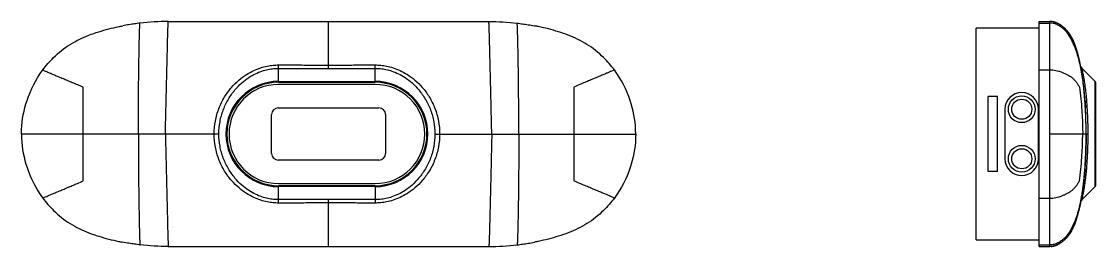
# Model space of a CAD drawing. Extents: x 12 to 460, y -119 to 203.
# Drawn here: x 67 to 147, y -65.9 to -49.1 of the extents above; entities that cross this region are included whole.
import ezdxf

# ---------------------------------------------------------------- set-up
doc = ezdxf.new("R2010")
doc.units = 0
doc.header["$LTSCALE"] = 16.335
doc.header["$MEASUREMENT"] = 0
doc.layers.get('0').update_dxf_attribs({"linetype": 'CONTINUOUS'})

msp = doc.modelspace()

# ---------------------------------------------------------------- linework, layer by layer
at = {"color": 7, "linetype": 'Continuous'}
for p, q in [((77.907, -49.091), (101.801, -49.091)), ((89.854, -52.594), (89.854, -49.091)), ((138.143, -65.391), (138.143, -49.591)), ((142.843, -49.591), (138.143, -49.591)), ((142.843, -65.891), (142.843, -49.091)), ((142.843, -49.091), (143.643, -49.091)), ((142.843, -49.217), (143.643, -49.217)), ((143.643, -65.891), (143.643, -49.091)), ((143.735, -49.094), (143.643, -49.091)), ((143.739, -49.094), (143.735, -49.094)), ((144.645, -49.517), (144.644, -49.516)), ((86.13, -53.632), (86.13, -52.339)), ((93.33, -53.632), (93.329, -52.339)), ((142.843, -52.711), (143.645, -52.711)), ((145.899, -52.237), (145.899, -52.234)), ((145.998, -52.749), (145.899, -52.237)), ((145.998, -52.751), (145.998, -52.749)), ((147.014, -53.561), (146.044, -52.591)), ((86.13, -53.561), (93.33, -53.561)), ((86.13, -53.632), (93.33, -53.632)), ((147.014, -61.42), (147.014, -53.561)), ((147.043, -53.632), (147.043, -61.349)), ((71.559, -60.996), (71.559, -53.985)), ((93.33, -53.791), (86.13, -53.791)), ((108.149, -53.985), (108.149, -60.996)), ((139.043, -60.291), (139.043, -54.691)), ((139.743, -54.691), (139.043, -54.691)), ((139.743, -60.291), (139.743, -54.691)), ((85.604, -58.941), (85.604, -56.041)), ((86.104, -55.541), (93.604, -55.541)), ((94.104, -56.041), (94.104, -58.941)), ((140.293, -55.643), (140.293, -59.341)), ((142.793, -59.341), (142.793, -55.643)), ((81.676, -57.491), (66.954, -57.491)), ((97.783, -57.491), (112.754, -57.491)), ((146.49, -57.491), (143.643, -57.491)), ((93.604, -59.441), (86.104, -59.441)), ((139.743, -60.291), (139.043, -60.291)), ((86.13, -61.191), (93.33, -61.191)), ((86.13, -62.643), (86.13, -61.349)), ((93.33, -61.349), (86.13, -61.349)), ((93.33, -61.42), (86.13, -61.42)), ((93.33, -61.349), (93.329, -62.642)), ((147.014, -61.42), (146.044, -62.39)), ((89.854, -65.891), (89.854, -62.387)), ((142.843, -62.27), (143.645, -62.271)), ((145.899, -62.744), (145.998, -62.232)), ((145.998, -62.231), (145.998, -62.232)), ((145.899, -62.744), (145.899, -62.747)), ((138.143, -65.391), (142.843, -65.391)), ((144.645, -65.464), (144.644, -65.465)), ((77.907, -65.891), (101.801, -65.891)), ((142.843, -65.764), (143.643, -65.764)), ((142.843, -65.891), (143.643, -65.891)), ((143.735, -65.887), (143.643, -65.891)), ((143.736, -65.887), (143.735, -65.887))]:
    msp.add_line(p, q, dxfattribs=at)
for centre, radius in [((141.543, -55.643), 1), ((141.543, -55.643), 0.75), ((141.543, -59.341), 1), ((141.543, -59.341), 0.75)]:
    msp.add_circle(centre, radius, dxfattribs=at)
for centre, radius, start, end in [((146.4, -52.241), 0.5, 201.78392, 225), ((146.398, -52.238), 0.5, 203.26815, 225), ((86.13, -57.491), 3.929, 90, 270), ((86.13, -57.491), 3.859, 90, 270), ((93.33, -57.491), 3.929, 270, 90), ((93.33, -57.491), 3.859, 270, 90), ((146.943, -53.632), 0.1, 0, 45), ((86.13, -57.491), 3.7, 90, 270), ((93.33, -57.491), 3.7, 270, 90), ((141.543, -55.643), 1.25, 0, 180), ((86.104, -56.041), 0.5, 90, 180), ((93.604, -56.041), 0.5, 0, 90), ((86.104, -58.941), 0.5, 180, 270), ((93.604, -58.941), 0.5, 270, 0), ((141.543, -59.341), 1.25, 180, 0), ((146.943, -61.349), 0.1, 315, 0), ((146.4, -62.741), 0.5, 135, 158.21608), ((146.398, -62.744), 0.5, 135.0003, 156.73222)]:
    msp.add_arc(centre, radius, start, end, dxfattribs=at)
for points, knots in [([(68.542, -52.712), (68.786, -52.382), (69.404, -51.673), (70.548, -50.755), (71.967, -50.078), (73.208, -49.702), (74, -49.518), (74.29, -49.458), (74.327, -49.451)], [0, 0, 0, 0, 1.22955, 2.809763, 4.362151, 5.915792, 6.690467, 6.803075, 6.803075, 6.803075, 6.803075]), ([(75.794, -49.217), (75.659, -49.233), (75.384, -49.269), (74.953, -49.334), (74.658, -49.387), (74.502, -49.417)], [0, 0, 0, 0, 0.408265, 0.832881, 1.307969, 1.307969, 1.307969, 1.307969]), ([(75.669, -57.491), (75.669, -57.104), (75.67, -56.332), (75.676, -55.174), (75.686, -54.02), (75.7, -52.875), (75.714, -51.929), (75.728, -51.186), (75.737, -50.734), (75.745, -50.384), (75.752, -50.138), (75.758, -49.908), (75.764, -49.728), (75.768, -49.596), (75.772, -49.508), (75.775, -49.428), (75.778, -49.368), (75.781, -49.326), (75.783, -49.299), (75.785, -49.275), (75.786, -49.255), (75.788, -49.24), (75.79, -49.228), (75.792, -49.221), (75.793, -49.218), (75.794, -49.217), (75.794, -49.217)], [0, 0, 0, 0, 1.159588, 2.317229, 3.472239, 4.621583, 5.754056, 6.309419, 6.850855, 7.110811, 7.358654, 7.590139, 7.801214, 7.897703, 7.986712, 8.066834, 8.136531, 8.166972, 8.194171, 8.217886, 8.237874, 8.253897, 8.265719, 8.273138, 8.275195, 8.276337, 8.276337, 8.276337, 8.276337]), ([(77.683, -57.491), (77.692, -57.098), (77.711, -56.314), (77.739, -55.138), (77.767, -53.967), (77.795, -52.803), (77.819, -51.841), (77.837, -51.082), (77.849, -50.619), (77.858, -50.264), (77.865, -50.016), (77.872, -49.788), (77.878, -49.61), (77.883, -49.48), (77.886, -49.393), (77.889, -49.313), (77.892, -49.252), (77.895, -49.208), (77.896, -49.179), (77.898, -49.154), (77.9, -49.133), (77.902, -49.115), (77.903, -49.103), (77.905, -49.095), (77.906, -49.091), (77.907, -49.091), (77.907, -49.091)], [0, 0, 0, 0, 1.178103, 2.354016, 3.52793, 4.693164, 5.844424, 6.415713, 6.970175, 7.233747, 7.482735, 7.71276, 7.920434, 8.014911, 8.102635, 8.183004, 8.254529, 8.286411, 8.315273, 8.340734, 8.362416, 8.379936, 8.3929, 8.400936, 8.403042, 8.404054, 8.404054, 8.404054, 8.404054]), ([(102.025, -57.491), (102.016, -57.098), (101.997, -56.314), (101.969, -55.138), (101.941, -53.967), (101.913, -52.803), (101.89, -51.841), (101.871, -51.082), (101.86, -50.619), (101.85, -50.264), (101.844, -50.016), (101.837, -49.788), (101.831, -49.61), (101.826, -49.48), (101.822, -49.393), (101.819, -49.313), (101.816, -49.252), (101.814, -49.208), (101.812, -49.179), (101.81, -49.154), (101.809, -49.133), (101.807, -49.115), (101.805, -49.103), (101.804, -49.095), (101.803, -49.091), (101.802, -49.091), (101.801, -49.091)], [0, 0, 0, 0, 1.178103, 2.354016, 3.52793, 4.693164, 5.844424, 6.415713, 6.970175, 7.233747, 7.482735, 7.71276, 7.920434, 8.014911, 8.102635, 8.183004, 8.254529, 8.286411, 8.315273, 8.340734, 8.362416, 8.379936, 8.3929, 8.400936, 8.403042, 8.404054, 8.404054, 8.404054, 8.404054]), ([(103.914, -49.217), (104.049, -49.233), (104.325, -49.269), (104.756, -49.334), (105.051, -49.387), (105.206, -49.417)], [0, 0, 0, 0, 0.408265, 0.832881, 1.307969, 1.307969, 1.307969, 1.307969]), ([(104.039, -57.491), (104.039, -57.104), (104.038, -56.332), (104.032, -55.174), (104.022, -54.02), (104.009, -52.875), (103.994, -51.929), (103.98, -51.186), (103.971, -50.734), (103.963, -50.384), (103.957, -50.138), (103.95, -49.908), (103.945, -49.728), (103.94, -49.596), (103.937, -49.508), (103.933, -49.428), (103.93, -49.368), (103.927, -49.326), (103.926, -49.299), (103.924, -49.275), (103.922, -49.255), (103.92, -49.24), (103.918, -49.228), (103.917, -49.221), (103.915, -49.218), (103.914, -49.217), (103.914, -49.217)], [0, 0, 0, 0, 1.159588, 2.317229, 3.472239, 4.621583, 5.754056, 6.309419, 6.850855, 7.110811, 7.358654, 7.590139, 7.801214, 7.897703, 7.986712, 8.066834, 8.136531, 8.166972, 8.194171, 8.217886, 8.237874, 8.253897, 8.265719, 8.273138, 8.275195, 8.276337, 8.276337, 8.276337, 8.276337]), ([(111.166, -52.712), (110.922, -52.382), (110.304, -51.673), (109.16, -50.755), (107.741, -50.078), (106.501, -49.702), (105.708, -49.518), (105.418, -49.458), (105.382, -49.451)], [0, 0, 0, 0, 1.22955, 2.809763, 4.362151, 5.915792, 6.690467, 6.803075, 6.803075, 6.803075, 6.803075]), ([(146.343, -57.491), (146.343, -57.104), (146.329, -56.331), (146.271, -55.173), (146.17, -54.017), (146.018, -52.867), (145.815, -51.919), (145.581, -51.178), (145.363, -50.637), (145.13, -50.209), (144.9, -49.898), (144.703, -49.686), (144.482, -49.499), (144.231, -49.346), (143.949, -49.242), (143.747, -49.217), (143.643, -49.217)], [0, 0, 0, 0, 1.159768, 2.318914, 3.47837, 4.638555, 5.798571, 6.381311, 6.966466, 7.548189, 7.83668, 8.124656, 8.413834, 8.704437, 8.999757, 9.30953, 9.30953, 9.30953, 9.30953]), ([(144.644, -49.516), (144.591, -49.472), (144.458, -49.37), (144.228, -49.231), (143.995, -49.138), (143.829, -49.104), (143.759, -49.096), (143.739, -49.094)], [0, 0, 0, 0, 0.207178, 0.503444, 0.802242, 0.953775, 1.012787, 1.012787, 1.012787, 1.012787]), ([(144.644, -49.516), (144.591, -49.472), (144.475, -49.383), (144.292, -49.269), (144.1, -49.178), (143.916, -49.119), (143.795, -49.099), (143.739, -49.094)], [0, 0, 0, 0, 0.209138, 0.435292, 0.645982, 0.846527, 1.013129, 1.013129, 1.013129, 1.013129]), ([(143.931, -49.127), (143.922, -49.125), (143.859, -49.109), (143.795, -49.099), (143.739, -49.094)], [0, 0, 0, 0, 0.0281981, 0.1948004, 0.1948004, 0.1948004, 0.1948004]), ([(145.086, -49.988), (145.088, -49.986), (145.078, -49.98), (145.075, -49.971), (145.065, -49.959), (145.054, -49.945), (145.042, -49.929), (145.028, -49.911), (145.014, -49.893), (144.998, -49.874), (144.981, -49.853), (144.964, -49.833), (144.945, -49.811), (144.926, -49.79), (144.906, -49.767), (144.885, -49.745), (144.864, -49.722), (144.841, -49.699), (144.818, -49.675), (144.794, -49.651), (144.769, -49.627), (144.743, -49.603), (144.716, -49.579), (144.688, -49.554), (144.664, -49.533), (144.65, -49.521), (144.645, -49.517)], [0, 0, 0, 0, 0.0078402, 0.019556, 0.0347648, 0.0527904, 0.0730992, 0.0952797, 0.119018, 0.1440771, 0.1702841, 0.1975138, 0.2256775, 0.2547142, 0.2845853, 0.3152705, 0.346759, 0.3790494, 0.4121424, 0.446043, 0.4807604, 0.5163054, 0.5526888, 0.5899533, 0.6284019, 0.6466814, 0.6466814, 0.6466814, 0.6466814]), ([(145.899, -52.234), (145.898, -52.23), (145.856, -52.034), (145.764, -51.645), (145.598, -51.074), (145.421, -50.611), (145.244, -50.258), (145.092, -50.008), (144.915, -49.777), (144.761, -49.617), (144.667, -49.535), (144.645, -49.517)], [0, 0, 0, 0, 0.012526, 0.602771, 1.198488, 1.793807, 2.088855, 2.381057, 2.670938, 2.960658, 3.045017, 3.045017, 3.045017, 3.045017]), ([(145.539, -50.901), (145.539, -50.901), (145.539, -50.9), (145.539, -50.898), (145.538, -50.896), (145.537, -50.893), (145.536, -50.89), (145.535, -50.887), (145.534, -50.884), (145.533, -50.881), (145.531, -50.877), (145.53, -50.873), (145.528, -50.869), (145.527, -50.864), (145.525, -50.858), (145.522, -50.851), (145.519, -50.841), (145.513, -50.827), (145.505, -50.805), (145.492, -50.768), (145.471, -50.713), (145.443, -50.641), (145.409, -50.56), (145.37, -50.474), (145.328, -50.386), (145.281, -50.296), (145.232, -50.209), (145.187, -50.134), (145.151, -50.08), (145.129, -50.048), (145.117, -50.03), (145.109, -50.018), (145.103, -50.01), (145.098, -50.004), (145.094, -49.999), (145.091, -49.994), (145.088, -49.99), (145.086, -49.987), (145.083, -49.984), (145.082, -49.982), (145.08, -49.979), (145.078, -49.977), (145.077, -49.976), (145.077, -49.975)], [0, 0, 0, 0, 0.000001, 0.002224, 0.004936, 0.008673, 0.011022, 0.013765, 0.016982, 0.020692, 0.02459, 0.028726, 0.033245, 0.038355, 0.044375, 0.051835, 0.061717, 0.075717, 0.096978, 0.132703, 0.193318, 0.27436, 0.363204, 0.456959, 0.555784, 0.658084, 0.761099, 0.856154, 0.919646, 0.953422, 0.973099, 0.98626, 0.995884, 1.003473, 1.009883, 1.015577, 1.020523, 1.024568, 1.027937, 1.030785, 1.03322, 1.037146, 1.038433, 1.038433, 1.038433, 1.038433]), ([(145.899, -52.234), (145.899, -52.234), (145.885, -52.167), (145.858, -52.047), (145.819, -51.881), (145.784, -51.741), (145.754, -51.621), (145.726, -51.517), (145.7, -51.423), (145.676, -51.337), (145.652, -51.255), (145.628, -51.175), (145.605, -51.098), (145.581, -51.024), (145.559, -50.959), (145.545, -50.918), (145.539, -50.9), (145.539, -50.898)], [0, 0, 0, 0, 0.002471, 0.202655, 0.371301, 0.513838, 0.635752, 0.741791, 0.837189, 0.926236, 1.011393, 1.09412, 1.175104, 1.253754, 1.325481, 1.381014, 1.384444, 1.384444, 1.384444, 1.384444]), ([(66.961, -57.168), (66.992, -56.427), (67.293, -54.841), (68.034, -53.396), (68.542, -52.711)], [0, 0, 0, 0, 2.222715, 4.779744, 4.779744, 4.779744, 4.779744]), ([(68.542, -52.711), (68.553, -52.706), (68.59, -52.707), (68.638, -52.772), (68.769, -52.795), (68.931, -52.88), (69.151, -52.967), (69.411, -53.079), (69.717, -53.208), (69.937, -53.3), (70.055, -53.35)], [0, 0, 0, 0, 0.035032, 0.098049, 0.225159, 0.41305, 0.649644, 0.932614, 1.263082, 1.646904, 1.646904, 1.646904, 1.646904]), ([(81.323, -57.491), (81.323, -57.166), (81.383, -56.516), (81.648, -55.578), (82.063, -54.732), (82.581, -54.022), (83.139, -53.467), (83.702, -53.051), (84.25, -52.751), (84.771, -52.546), (85.258, -52.419), (85.707, -52.352), (85.994, -52.339), (86.13, -52.339)], [0, 0, 0, 0, 0.974092, 1.945765, 2.906741, 3.788066, 4.567486, 5.259775, 5.880257, 6.437177, 6.936595, 7.386283, 7.796169, 7.796169, 7.796169, 7.796169]), ([(81.676, -57.491), (81.676, -57.186), (81.731, -56.576), (81.974, -55.694), (82.356, -54.893), (82.832, -54.218), (83.348, -53.685), (83.869, -53.284), (84.378, -52.992), (84.863, -52.793), (85.316, -52.669), (85.735, -52.604), (86.002, -52.591), (86.13, -52.591)], [0, 0, 0, 0, 0.913591, 1.826273, 2.73063, 3.56095, 4.294965, 4.945748, 5.527663, 6.048753, 6.515217, 6.934797, 7.317072, 7.317072, 7.317072, 7.317072]), ([(86.13, -52.339), (86.549, -52.339), (87.381, -52.34), (88.623, -52.341), (89.445, -52.341), (89.854, -52.341)], [0, 0, 0, 0, 1.256301, 2.497595, 3.724035, 3.724035, 3.724035, 3.724035]), ([(86.13, -52.591), (86.549, -52.592), (87.381, -52.592), (88.623, -52.594), (89.445, -52.594), (89.854, -52.594)], [0, 0, 0, 0, 1.256239, 2.497644, 3.724362, 3.724362, 3.724362, 3.724362]), ([(89.854, -52.341), (90.236, -52.341), (91.004, -52.341), (92.162, -52.34), (92.939, -52.339), (93.329, -52.339)], [0, 0, 0, 0, 1.145402, 2.303801, 3.475287, 3.475287, 3.475287, 3.475287]), ([(89.854, -52.594), (90.236, -52.594), (91.004, -52.594), (92.163, -52.593), (92.939, -52.592), (93.33, -52.591)], [0, 0, 0, 0, 1.145666, 2.304185, 3.47564, 3.47564, 3.47564, 3.47564]), ([(93.329, -52.339), (93.466, -52.339), (93.753, -52.352), (94.201, -52.419), (94.688, -52.546), (95.209, -52.751), (95.757, -53.051), (96.319, -53.466), (96.878, -54.021), (97.395, -54.73), (97.811, -55.577), (98.077, -56.515), (98.137, -57.166), (98.137, -57.491)], [0, 0, 0, 0, 0.409787, 0.859241, 1.358332, 1.914912, 2.535045, 3.226858, 4.005635, 4.886465, 5.848822, 6.821829, 7.796135, 7.796135, 7.796135, 7.796135]), ([(93.33, -52.591), (93.457, -52.591), (93.725, -52.604), (94.143, -52.669), (94.596, -52.793), (95.081, -52.992), (95.59, -53.283), (96.111, -53.684), (96.626, -54.216), (97.102, -54.892), (97.485, -55.693), (97.728, -56.575), (97.783, -57.186), (97.783, -57.491)], [0, 0, 0, 0, 0.382192, 0.801565, 1.26773, 1.788497, 2.370066, 3.020368, 3.75375, 4.583617, 5.489319, 6.403284, 7.317045, 7.317045, 7.317045, 7.317045]), ([(111.166, -52.711), (111.156, -52.706), (111.118, -52.707), (111.07, -52.772), (110.939, -52.795), (110.778, -52.88), (110.558, -52.967), (110.298, -53.079), (109.991, -53.208), (109.772, -53.3), (109.654, -53.35)], [0, 0, 0, 0, 0.035032, 0.098049, 0.225159, 0.41305, 0.649644, 0.932614, 1.263082, 1.646904, 1.646904, 1.646904, 1.646904]), ([(112.747, -57.168), (112.716, -56.427), (112.416, -54.841), (111.674, -53.396), (111.166, -52.711)], [0, 0, 0, 0, 2.222715, 4.779744, 4.779744, 4.779744, 4.779744]), ([(143.645, -52.711), (143.713, -52.705), (143.859, -52.703), (144.076, -52.751), (144.306, -52.79), (144.529, -52.868), (144.748, -52.96), (144.962, -53.071), (145.169, -53.198), (145.3, -53.296), (145.362, -53.35)], [0, 0, 0, 0, 0.205759, 0.43333, 0.666594, 0.902912, 1.139978, 1.379932, 1.624166, 1.869592, 1.869592, 1.869592, 1.869592]), ([(146.343, -57.491), (146.343, -57.098), (146.331, -56.313), (146.275, -55.136), (146.176, -53.963), (146.071, -53.169), (146.001, -52.767), (145.998, -52.751)], [0, 0, 0, 0, 1.177921, 2.354869, 3.532803, 4.708635, 4.757192, 4.757192, 4.757192, 4.757192]), ([(146.233, -54.635), (146.233, -54.635), (146.233, -54.639), (146.232, -54.621), (146.231, -54.613), (146.229, -54.592), (146.227, -54.569), (146.225, -54.541), (146.222, -54.509), (146.219, -54.473), (146.215, -54.434), (146.211, -54.39), (146.207, -54.342), (146.202, -54.291), (146.196, -54.236), (146.19, -54.176), (146.184, -54.113), (146.177, -54.045), (146.169, -53.973), (146.16, -53.896), (146.151, -53.813), (146.14, -53.723), (146.128, -53.625), (146.114, -53.516), (146.098, -53.394), (146.078, -53.254), (146.054, -53.093), (146.028, -52.922), (146.008, -52.806), (145.998, -52.751)], [0, 0, 0, 0, 0.00006, 0.009364, 0.022896, 0.041692, 0.065226, 0.093145, 0.125228, 0.161352, 0.201398, 0.245311, 0.293081, 0.344726, 0.400291, 0.459833, 0.523429, 0.59131, 0.663825, 0.741206, 0.824241, 0.914134, 1.012432, 1.121196, 1.243251, 1.382526, 1.543889, 1.733496, 1.899699, 1.899699, 1.899699, 1.899699]), ([(146.074, -52.733), (146.07, -52.714), (146.061, -52.672), (146.052, -52.631), (146.048, -52.61)], [0, 0, 0, 0, 0.0606097, 0.1260688, 0.1260688, 0.1260688, 0.1260688]), ([(146.361, -54.622), (146.347, -54.483), (146.312, -54.168), (146.252, -53.722), (146.187, -53.318), (146.133, -53.024), (146.1, -52.863), (146.087, -52.797)], [0, 0, 0, 0, 0.418325, 0.949899, 1.351774, 1.644985, 1.846247, 1.846247, 1.846247, 1.846247]), ([(70.055, -53.35), (70.162, -53.395), (70.39, -53.492), (70.749, -53.643), (71.142, -53.809), (71.416, -53.925), (71.559, -53.985)], [0, 0, 0, 0, 0.351074, 0.740671, 1.168115, 1.633028, 1.633028, 1.633028, 1.633028]), ([(109.654, -53.35), (109.546, -53.395), (109.319, -53.492), (108.96, -53.643), (108.566, -53.809), (108.292, -53.925), (108.149, -53.985)], [0, 0, 0, 0, 0.351074, 0.740671, 1.168115, 1.633028, 1.633028, 1.633028, 1.633028]), ([(145.362, -53.35), (145.38, -53.365), (145.462, -53.439), (145.591, -53.581), (145.733, -53.78), (145.81, -53.917), (145.845, -53.985)], [0, 0, 0, 0, 0.0700848, 0.3316431, 0.5733298, 0.8028746, 0.8028746, 0.8028746, 0.8028746]), ([(145.845, -53.985), (145.928, -54.565), (146.029, -55.639), (146.079, -56.716), (146.085, -57.208)], [0, 0, 0, 0, 1.757745, 3.232846, 3.232846, 3.232846, 3.232846]), ([(146.279, -55.259), (146.268, -55.08), (146.253, -54.872), (146.236, -54.664), (146.233, -54.635)], [0, 0, 0, 0, 0.5374202, 0.6256617, 0.6256617, 0.6256617, 0.6256617]), ([(146.325, -56.277), (146.318, -56.047), (146.304, -55.707), (146.285, -55.368), (146.279, -55.259)], [0, 0, 0, 0, 0.692461, 1.019437, 1.019437, 1.019437, 1.019437]), ([(146.49, -57.491), (146.49, -57.187), (146.482, -56.59), (146.448, -55.721), (146.403, -55.069), (146.369, -54.709), (146.361, -54.622)], [0, 0, 0, 0, 0.909984, 1.790628, 2.608837, 2.872698, 2.872698, 2.872698, 2.872698]), ([(146.343, -57.491), (146.343, -57.167), (146.339, -56.785), (146.329, -56.402), (146.327, -56.343)], [0, 0, 0, 0, 0.970042, 1.147568, 1.147568, 1.147568, 1.147568]), ([(75.669, -57.491), (75.669, -57.877), (75.67, -58.65), (75.676, -59.807), (75.686, -60.961), (75.7, -62.106), (75.714, -63.052), (75.728, -63.795), (75.737, -64.247), (75.745, -64.597), (75.752, -64.843), (75.758, -65.073), (75.764, -65.253), (75.768, -65.385), (75.772, -65.473), (75.775, -65.553), (75.778, -65.613), (75.781, -65.655), (75.783, -65.682), (75.785, -65.706), (75.786, -65.726), (75.788, -65.742), (75.79, -65.753), (75.792, -65.76), (75.793, -65.763), (75.794, -65.764), (75.794, -65.764)], [0, 0, 0, 0, 1.159588, 2.317229, 3.472239, 4.621583, 5.754056, 6.309419, 6.850855, 7.110811, 7.358654, 7.590139, 7.801214, 7.897703, 7.986712, 8.066834, 8.136531, 8.166972, 8.194171, 8.217886, 8.237874, 8.253897, 8.265719, 8.273138, 8.275195, 8.276337, 8.276337, 8.276337, 8.276337]), ([(77.683, -57.491), (77.692, -57.883), (77.711, -58.668), (77.739, -59.843), (77.767, -61.015), (77.795, -62.178), (77.819, -63.14), (77.837, -63.899), (77.849, -64.362), (77.858, -64.717), (77.865, -64.965), (77.872, -65.194), (77.878, -65.371), (77.883, -65.501), (77.886, -65.588), (77.889, -65.668), (77.892, -65.729), (77.895, -65.773), (77.896, -65.802), (77.898, -65.827), (77.9, -65.849), (77.902, -65.866), (77.903, -65.879), (77.905, -65.886), (77.906, -65.89), (77.907, -65.891), (77.907, -65.891)], [0, 0, 0, 0, 1.178103, 2.354016, 3.52793, 4.693164, 5.844424, 6.415713, 6.970175, 7.233747, 7.482735, 7.71276, 7.920434, 8.014911, 8.102635, 8.183004, 8.254529, 8.286411, 8.315273, 8.340734, 8.362416, 8.379936, 8.3929, 8.400936, 8.403042, 8.404054, 8.404054, 8.404054, 8.404054]), ([(86.13, -62.643), (85.994, -62.643), (85.707, -62.629), (85.259, -62.563), (84.773, -62.435), (84.251, -62.231), (83.704, -61.931), (83.141, -61.516), (82.583, -60.962), (82.065, -60.253), (81.649, -59.406), (81.383, -58.467), (81.323, -57.816), (81.323, -57.491)], [0, 0, 0, 0, 0.40956, 0.858795, 1.357683, 1.914078, 2.534045, 3.2257, 4.004392, 4.885208, 5.847127, 6.820427, 7.79616, 7.79616, 7.79616, 7.79616]), ([(86.13, -62.39), (86.003, -62.39), (85.735, -62.377), (85.317, -62.312), (84.864, -62.189), (84.379, -61.99), (83.871, -61.699), (83.35, -61.298), (82.835, -60.766), (82.358, -60.091), (81.975, -59.29), (81.731, -58.407), (81.676, -57.796), (81.676, -57.491)], [0, 0, 0, 0, 0.381972, 0.80113, 1.267097, 1.78769, 2.369115, 3.019295, 3.75262, 4.582467, 5.487722, 6.401936, 7.317065, 7.317065, 7.317065, 7.317065]), ([(98.137, -57.491), (98.137, -57.815), (98.077, -58.464), (97.812, -59.401), (97.397, -60.248), (96.88, -60.958), (96.322, -61.513), (95.759, -61.929), (95.211, -62.23), (94.689, -62.435), (94.202, -62.562), (93.753, -62.629), (93.466, -62.643), (93.329, -62.642)], [0, 0, 0, 0, 0.972661, 1.944034, 2.905444, 3.786792, 4.5663, 5.258742, 5.879394, 6.4365, 6.936122, 7.38603, 7.796144, 7.796144, 7.796144, 7.796144]), ([(97.783, -57.491), (97.783, -57.795), (97.729, -58.404), (97.486, -59.286), (97.104, -60.087), (96.628, -60.763), (96.113, -61.295), (95.592, -61.697), (95.083, -61.989), (94.597, -62.188), (94.144, -62.312), (93.725, -62.377), (93.457, -62.39), (93.33, -62.39)], [0, 0, 0, 0, 0.91222, 1.824647, 2.729447, 3.559796, 4.29387, 4.944772, 5.526834, 6.048098, 6.51476, 6.934556, 7.317053, 7.317053, 7.317053, 7.317053]), ([(102.025, -57.491), (102.016, -57.883), (101.997, -58.668), (101.969, -59.843), (101.941, -61.015), (101.913, -62.178), (101.89, -63.14), (101.871, -63.899), (101.86, -64.362), (101.85, -64.717), (101.844, -64.965), (101.837, -65.194), (101.831, -65.371), (101.826, -65.501), (101.822, -65.588), (101.819, -65.668), (101.816, -65.729), (101.814, -65.773), (101.812, -65.802), (101.81, -65.827), (101.809, -65.849), (101.807, -65.866), (101.805, -65.879), (101.804, -65.886), (101.803, -65.89), (101.802, -65.891), (101.801, -65.891)], [0, 0, 0, 0, 1.178103, 2.354016, 3.52793, 4.693164, 5.844424, 6.415713, 6.970175, 7.233747, 7.482735, 7.71276, 7.920434, 8.014911, 8.102635, 8.183004, 8.254529, 8.286411, 8.315273, 8.340734, 8.362416, 8.379936, 8.3929, 8.400936, 8.403042, 8.404054, 8.404054, 8.404054, 8.404054]), ([(104.039, -57.491), (104.039, -57.877), (104.038, -58.65), (104.032, -59.807), (104.022, -60.961), (104.009, -62.106), (103.994, -63.052), (103.98, -63.795), (103.971, -64.247), (103.963, -64.597), (103.957, -64.843), (103.95, -65.073), (103.945, -65.253), (103.94, -65.385), (103.937, -65.473), (103.933, -65.553), (103.93, -65.613), (103.927, -65.655), (103.926, -65.682), (103.924, -65.706), (103.922, -65.726), (103.92, -65.742), (103.918, -65.753), (103.917, -65.76), (103.915, -65.763), (103.914, -65.764), (103.914, -65.764)], [0, 0, 0, 0, 1.159588, 2.317229, 3.472239, 4.621583, 5.754056, 6.309419, 6.850855, 7.110811, 7.358654, 7.590139, 7.801214, 7.897703, 7.986712, 8.066834, 8.136531, 8.166972, 8.194171, 8.217886, 8.237874, 8.253897, 8.265719, 8.273138, 8.275195, 8.276337, 8.276337, 8.276337, 8.276337]), ([(146.343, -57.491), (146.343, -57.877), (146.329, -58.65), (146.271, -59.808), (146.17, -60.964), (146.018, -62.114), (145.815, -63.062), (145.581, -63.803), (145.363, -64.344), (145.13, -64.772), (144.9, -65.083), (144.703, -65.296), (144.482, -65.483), (144.231, -65.635), (143.949, -65.74), (143.747, -65.764), (143.643, -65.764)], [0, 0, 0, 0, 1.159768, 2.318914, 3.47837, 4.638555, 5.798571, 6.381311, 6.966466, 7.548189, 7.83668, 8.124656, 8.413834, 8.704437, 8.999757, 9.30953, 9.30953, 9.30953, 9.30953]), ([(146.343, -57.491), (146.343, -57.883), (146.331, -58.668), (146.275, -59.845), (146.176, -61.018), (146.071, -61.812), (146.001, -62.215), (145.998, -62.231)], [0, 0, 0, 0, 1.177921, 2.354869, 3.532803, 4.708635, 4.758128, 4.758128, 4.758128, 4.758128]), ([(146.327, -58.638), (146.329, -58.58), (146.339, -58.197), (146.343, -57.815), (146.343, -57.491)], [0, 0, 0, 0, 0.176322, 1.147985, 1.147985, 1.147985, 1.147985]), ([(146.361, -60.359), (146.369, -60.273), (146.403, -59.915), (146.448, -59.263), (146.482, -58.392), (146.49, -57.794), (146.49, -57.491)], [0, 0, 0, 0, 0.260457, 1.079217, 1.961231, 2.872736, 2.872736, 2.872736, 2.872736]), ([(66.961, -57.814), (66.992, -58.554), (67.293, -60.141), (68.034, -61.585), (68.542, -62.27)], [0, 0, 0, 0, 2.222715, 4.779744, 4.779744, 4.779744, 4.779744]), ([(112.747, -57.814), (112.716, -58.554), (112.416, -60.141), (111.674, -61.585), (111.166, -62.27)], [0, 0, 0, 0, 2.222715, 4.779744, 4.779744, 4.779744, 4.779744]), ([(145.845, -60.996), (145.928, -60.416), (146.029, -59.342), (146.079, -58.265), (146.085, -57.773)], [0, 0, 0, 0, 1.757745, 3.232846, 3.232846, 3.232846, 3.232846]), ([(146.279, -59.722), (146.285, -59.615), (146.304, -59.275), (146.318, -58.935), (146.325, -58.703)], [0, 0, 0, 0, 0.324245, 1.020267, 1.020267, 1.020267, 1.020267]), ([(146.233, -60.346), (146.235, -60.318), (146.253, -60.11), (146.268, -59.902), (146.279, -59.722)], [0, 0, 0, 0, 0.0846376, 0.6253424, 0.6253424, 0.6253424, 0.6253424]), ([(145.998, -62.231), (146.006, -62.185), (146.025, -62.073), (146.052, -61.903), (146.078, -61.73), (146.099, -61.581), (146.116, -61.453), (146.13, -61.341), (146.142, -61.242), (146.153, -61.151), (146.162, -61.068), (146.171, -60.991), (146.178, -60.918), (146.186, -60.85), (146.192, -60.787), (146.198, -60.727), (146.204, -60.671), (146.209, -60.619), (146.213, -60.571), (146.217, -60.528), (146.221, -60.488), (146.224, -60.453), (146.226, -60.423), (146.229, -60.397), (146.23, -60.376), (146.233, -60.36), (146.231, -60.353), (146.234, -60.346), (146.233, -60.346)], [0, 0, 0, 0, 0.139439, 0.341302, 0.517183, 0.664866, 0.79188, 0.903437, 1.003173, 1.093691, 1.176934, 1.254403, 1.327009, 1.395163, 1.459309, 1.519482, 1.575639, 1.627733, 1.675715, 1.719522, 1.75907, 1.79424, 1.824892, 1.850894, 1.87198, 1.887694, 1.897343, 1.900122, 1.900122, 1.900122, 1.900122]), ([(146.087, -62.185), (146.1, -62.119), (146.132, -61.958), (146.186, -61.664), (146.252, -61.261), (146.312, -60.814), (146.347, -60.499), (146.361, -60.359)], [0, 0, 0, 0, 0.200898, 0.493634, 0.894859, 1.425611, 1.846609, 1.846609, 1.846609, 1.846609]), ([(68.542, -62.27), (68.553, -62.275), (68.59, -62.274), (68.638, -62.209), (68.769, -62.186), (68.931, -62.101), (69.151, -62.014), (69.411, -61.902), (69.717, -61.773), (69.937, -61.681), (70.055, -61.631)], [0, 0, 0, 0, 0.035032, 0.098049, 0.225159, 0.41305, 0.649644, 0.932614, 1.263082, 1.646904, 1.646904, 1.646904, 1.646904]), ([(70.055, -61.631), (70.162, -61.586), (70.39, -61.49), (70.749, -61.338), (71.142, -61.172), (71.416, -61.056), (71.559, -60.996)], [0, 0, 0, 0, 0.351074, 0.740671, 1.168115, 1.633028, 1.633028, 1.633028, 1.633028]), ([(109.654, -61.631), (109.546, -61.586), (109.319, -61.49), (108.96, -61.338), (108.566, -61.172), (108.292, -61.056), (108.149, -60.996)], [0, 0, 0, 0, 0.351074, 0.740671, 1.168115, 1.633028, 1.633028, 1.633028, 1.633028]), ([(111.166, -62.27), (111.156, -62.275), (111.118, -62.274), (111.07, -62.209), (110.939, -62.186), (110.778, -62.101), (110.558, -62.014), (110.298, -61.902), (109.991, -61.773), (109.772, -61.681), (109.654, -61.631)], [0, 0, 0, 0, 0.035032, 0.098049, 0.225159, 0.41305, 0.649644, 0.932614, 1.263082, 1.646904, 1.646904, 1.646904, 1.646904]), ([(143.645, -62.27), (143.713, -62.276), (143.859, -62.279), (144.076, -62.23), (144.306, -62.191), (144.529, -62.113), (144.748, -62.022), (144.962, -61.911), (145.169, -61.783), (145.3, -61.685), (145.362, -61.631)], [0, 0, 0, 0, 0.205759, 0.43333, 0.666594, 0.902912, 1.139978, 1.379932, 1.624166, 1.869592, 1.869592, 1.869592, 1.869592]), ([(145.362, -61.631), (145.38, -61.616), (145.462, -61.542), (145.591, -61.401), (145.733, -61.201), (145.81, -61.064), (145.845, -60.996)], [0, 0, 0, 0, 0.0700848, 0.3316431, 0.5733298, 0.8028746, 0.8028746, 0.8028746, 0.8028746]), ([(68.542, -62.27), (68.786, -62.599), (69.404, -63.308), (70.548, -64.226), (71.967, -64.903), (73.208, -65.279), (74, -65.463), (74.29, -65.523), (74.327, -65.53)], [0, 0, 0, 0, 1.22955, 2.809763, 4.362151, 5.915792, 6.690467, 6.803075, 6.803075, 6.803075, 6.803075]), ([(89.854, -62.387), (89.445, -62.387), (88.623, -62.388), (87.381, -62.389), (86.549, -62.39), (86.13, -62.39)], [0, 0, 0, 0, 1.226719, 2.468123, 3.724362, 3.724362, 3.724362, 3.724362]), ([(93.33, -62.39), (92.939, -62.389), (92.163, -62.389), (91.004, -62.388), (90.236, -62.387), (89.854, -62.387)], [0, 0, 0, 0, 1.171456, 2.329975, 3.47564, 3.47564, 3.47564, 3.47564]), ([(111.166, -62.27), (110.922, -62.599), (110.304, -63.308), (109.16, -64.226), (107.741, -64.903), (106.501, -65.279), (105.708, -65.463), (105.418, -65.523), (105.382, -65.53)], [0, 0, 0, 0, 1.22955, 2.809763, 4.362151, 5.915792, 6.690467, 6.803075, 6.803075, 6.803075, 6.803075]), ([(146.044, -62.39), (146.045, -62.384), (146.051, -62.356), (146.061, -62.309), (146.07, -62.268), (146.074, -62.248)], [0, 0, 0, 0, 0.0190921, 0.0844288, 0.1451907, 0.1451907, 0.1451907, 0.1451907]), ([(89.854, -62.64), (89.445, -62.64), (88.623, -62.64), (87.381, -62.642), (86.549, -62.642), (86.13, -62.643)], [0, 0, 0, 0, 1.226442, 2.467734, 3.724035, 3.724035, 3.724035, 3.724035]), ([(93.329, -62.642), (92.939, -62.642), (92.162, -62.641), (91.004, -62.64), (90.236, -62.64), (89.854, -62.64)], [0, 0, 0, 0, 1.171487, 2.329887, 3.475287, 3.475287, 3.475287, 3.475287]), ([(145.899, -62.747), (145.898, -62.751), (145.856, -62.948), (145.764, -63.336), (145.598, -63.907), (145.421, -64.371), (145.244, -64.723), (145.092, -64.973), (144.915, -65.205), (144.761, -65.364), (144.667, -65.446), (144.645, -65.464)], [0, 0, 0, 0, 0.012517, 0.602763, 1.19848, 1.793798, 2.088846, 2.381048, 2.670929, 2.960649, 3.045008, 3.045008, 3.045008, 3.045008]), ([(145.532, -64.102), (145.54, -64.078), (145.568, -63.996), (145.546, -64.062), (145.54, -64.08), (145.536, -64.089), (145.535, -64.094), (145.534, -64.097), (145.531, -64.105), (145.547, -64.06), (145.554, -64.038), (145.577, -63.969), (145.598, -63.902), (145.622, -63.828), (145.644, -63.753), (145.667, -63.674), (145.69, -63.593), (145.714, -63.508), (145.739, -63.416), (145.766, -63.313), (145.796, -63.193), (145.831, -63.052), (145.866, -62.901), (145.888, -62.797), (145.899, -62.747)], [0, 0, 0, 0, 0.075262, 0.114481, 0.129641, 0.137486, 0.142314, 0.145629, 0.148077, 0.16491, 0.215057, 0.281589, 0.355836, 0.433121, 0.512264, 0.593394, 0.677252, 0.765181, 0.859478, 0.963995, 1.08475, 1.229448, 1.398348, 1.550487, 1.550487, 1.550487, 1.550487]), ([(145.137, -64.923), (145.146, -64.909), (145.171, -64.871), (145.213, -64.805), (145.261, -64.722), (145.309, -64.632), (145.354, -64.542), (145.394, -64.454), (145.43, -64.37), (145.461, -64.295), (145.484, -64.233), (145.501, -64.19), (145.51, -64.163), (145.517, -64.146), (145.521, -64.134), (145.524, -64.126), (145.526, -64.119), (145.528, -64.114), (145.529, -64.109), (145.531, -64.105), (145.532, -64.101), (145.533, -64.098), (145.534, -64.095), (145.535, -64.092), (145.536, -64.09), (145.537, -64.088), (145.537, -64.088)], [0, 0, 0, 0, 0.05031, 0.1345991, 0.2351187, 0.338852, 0.4394961, 0.5371836, 0.6291489, 0.7133412, 0.7818704, 0.8260491, 0.8520331, 0.8687333, 0.8801976, 0.8886527, 0.8953406, 0.9009006, 0.9057187, 0.9100494, 0.9140646, 0.9178811, 0.9212654, 0.9241337, 0.9265803, 0.9286826, 0.9286826, 0.9286826, 0.9286826]), ([(75.794, -65.764), (75.659, -65.748), (75.384, -65.713), (74.953, -65.647), (74.658, -65.594), (74.502, -65.565)], [0, 0, 0, 0, 0.408265, 0.832881, 1.307969, 1.307969, 1.307969, 1.307969]), ([(103.914, -65.764), (104.049, -65.748), (104.325, -65.713), (104.756, -65.647), (105.051, -65.594), (105.206, -65.565)], [0, 0, 0, 0, 0.408265, 0.832881, 1.307969, 1.307969, 1.307969, 1.307969]), ([(144.644, -65.465), (144.591, -65.509), (144.458, -65.611), (144.228, -65.75), (143.995, -65.843), (143.828, -65.878), (143.757, -65.885), (143.736, -65.887)], [0, 0, 0, 0, 0.207295, 0.503561, 0.802359, 0.953891, 1.016267, 1.016267, 1.016267, 1.016267]), ([(143.736, -65.887), (143.788, -65.883), (143.907, -65.865), (144.091, -65.807), (144.287, -65.715), (144.473, -65.6), (144.59, -65.511), (144.644, -65.465)], [0, 0, 0, 0, 0.156629, 0.361209, 0.575926, 0.802965, 1.0166, 1.0166, 1.0166, 1.0166]), ([(144.645, -65.464), (144.65, -65.46), (144.664, -65.448), (144.688, -65.428), (144.715, -65.403), (144.742, -65.379), (144.768, -65.354), (144.793, -65.33), (144.817, -65.307), (144.84, -65.283), (144.863, -65.26), (144.884, -65.237), (144.905, -65.215), (144.925, -65.193), (144.944, -65.171), (144.963, -65.15), (144.98, -65.129), (144.997, -65.109), (145.013, -65.09), (145.027, -65.071), (145.041, -65.054), (145.053, -65.038), (145.064, -65.023), (145.073, -65.011), (145.08, -65.002), (145.085, -64.996), (145.086, -64.993), (145.087, -64.993)], [0, 0, 0, 0, 0.018111, 0.0564057, 0.0935243, 0.1297693, 0.1651839, 0.1997786, 0.2335636, 0.2665479, 0.2987362, 0.3301292, 0.3607252, 0.390514, 0.4194756, 0.4475729, 0.4747468, 0.5009114, 0.5259454, 0.549682, 0.5718928, 0.5922755, 0.6104338, 0.6258534, 0.6378804, 0.6457133, 0.6476802, 0.6476802, 0.6476802, 0.6476802]), ([(145.077, -65.006), (145.077, -65.006), (145.078, -65.005), (145.08, -65.002), (145.082, -64.999), (145.084, -64.996), (145.087, -64.993), (145.089, -64.989), (145.093, -64.985), (145.096, -64.98), (145.1, -64.974), (145.106, -64.967), (145.113, -64.957), (145.123, -64.942), (145.132, -64.93), (145.137, -64.923)], [0, 0, 0, 0, 0.0009812, 0.0042596, 0.0089243, 0.012022, 0.0157936, 0.0204062, 0.0259397, 0.0320476, 0.0390425, 0.0475643, 0.0587865, 0.0753393, 0.1026893, 0.1026893, 0.1026893, 0.1026893]), ([(143.736, -65.887), (143.788, -65.883), (143.852, -65.873), (143.914, -65.858), (143.925, -65.856)], [0, 0, 0, 0, 0.1566288, 0.1922191, 0.1922191, 0.1922191, 0.1922191])]:
    msp.add_open_spline(points, degree=3, knots=knots, dxfattribs=at)
for points in [[(74.327, -49.451), (74.385, -49.439), (74.444, -49.428), (74.502, -49.417)], [(77.907, -49.091), (77.202, -49.091), (76.495, -49.134), (75.794, -49.217)], [(101.801, -49.091), (102.507, -49.091), (103.213, -49.134), (103.914, -49.217)], [(105.382, -49.451), (105.323, -49.439), (105.265, -49.428), (105.206, -49.417)], [(143.986, -49.142), (143.968, -49.137), (143.949, -49.132), (143.931, -49.127)], [(144.095, -49.181), (144.059, -49.166), (144.023, -49.154), (143.986, -49.142)], [(144.257, -49.255), (144.204, -49.227), (144.15, -49.202), (144.095, -49.181)], [(144.275, -49.264), (144.269, -49.261), (144.263, -49.258), (144.257, -49.255)], [(144.286, -49.27), (144.282, -49.268), (144.278, -49.266), (144.275, -49.264)], [(144.478, -49.389), (144.416, -49.346), (144.352, -49.306), (144.286, -49.27)], [(144.571, -49.458), (144.541, -49.434), (144.51, -49.411), (144.478, -49.389)], [(144.644, -49.516), (144.62, -49.496), (144.596, -49.477), (144.571, -49.458)], [(145.998, -52.749), (145.968, -52.578), (145.936, -52.407), (145.899, -52.237)], [(145.939, -52.431), (145.938, -52.426), (145.937, -52.422), (145.936, -52.417)], [(146.048, -52.61), (146.047, -52.604), (146.045, -52.598), (146.044, -52.591)], [(146.087, -52.797), (146.083, -52.776), (146.079, -52.756), (146.074, -52.735)], [(146.257, -54.94), (146.272, -55.14), (146.284, -55.34), (146.295, -55.541)], [(146.327, -56.343), (146.327, -56.321), (146.326, -56.299), (146.325, -56.277)], [(66.954, -57.491), (66.954, -57.383), (66.956, -57.275), (66.961, -57.168)], [(66.954, -57.491), (66.954, -57.598), (66.956, -57.706), (66.961, -57.814)], [(112.754, -57.491), (112.754, -57.383), (112.752, -57.275), (112.747, -57.168)], [(112.754, -57.491), (112.754, -57.598), (112.752, -57.706), (112.747, -57.814)], [(146.085, -57.208), (146.086, -57.302), (146.087, -57.396), (146.087, -57.491)], [(146.085, -57.773), (146.086, -57.679), (146.087, -57.585), (146.087, -57.491)], [(146.325, -58.703), (146.326, -58.682), (146.327, -58.66), (146.327, -58.638)], [(145.998, -62.232), (145.968, -62.403), (145.936, -62.574), (145.899, -62.744)], [(146.074, -62.248), (146.078, -62.227), (146.083, -62.206), (146.087, -62.185)], [(145.936, -62.565), (145.937, -62.56), (145.938, -62.555), (145.939, -62.55)], [(74.327, -65.53), (74.385, -65.542), (74.444, -65.553), (74.502, -65.565)], [(105.382, -65.53), (105.323, -65.542), (105.265, -65.553), (105.206, -65.565)], [(144.281, -65.714), (144.348, -65.677), (144.412, -65.637), (144.474, -65.594)], [(144.474, -65.594), (144.507, -65.572), (144.539, -65.549), (144.57, -65.524)], [(77.907, -65.891), (77.202, -65.891), (76.495, -65.847), (75.794, -65.764)], [(101.801, -65.891), (102.507, -65.891), (103.213, -65.847), (103.914, -65.764)], [(143.925, -65.856), (143.947, -65.85), (143.968, -65.844), (143.988, -65.838)], [(143.988, -65.838), (144.022, -65.828), (144.054, -65.817), (144.087, -65.804)], [(144.087, -65.804), (144.146, -65.781), (144.204, -65.754), (144.26, -65.725)], [(144.26, -65.725), (144.265, -65.722), (144.269, -65.72), (144.273, -65.718)], [(144.273, -65.718), (144.276, -65.716), (144.279, -65.715), (144.281, -65.714)]]:
    msp.add_open_spline(points, degree=3, dxfattribs=at)

doc.saveas('drawing.dxf')
